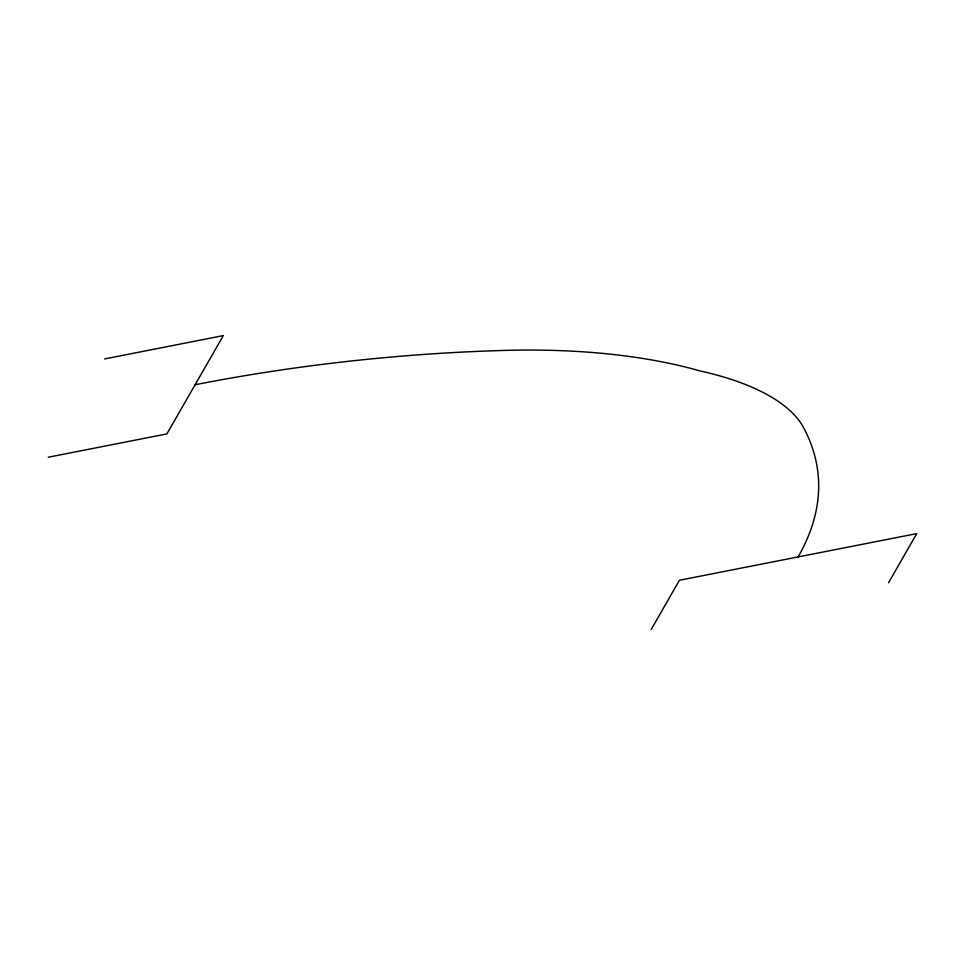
<?xml version="1.0" encoding="UTF-8"?>
<svg xmlns="http://www.w3.org/2000/svg" width="965" height="965" viewBox="0 0 965 965"><rect width="100%" height="100%" fill="white"/><g stroke="black" fill="none" stroke-linecap="round" stroke-linejoin="round"><path stroke-width="1.45" d="M651.242 629.409L679.444 580.255L916.75 533.609L888.548 582.751M104.654 358.92L223.313 335.591L166.897 433.9L48.25 457.229M798.103 556.926A787.102 303.746 -5.3 0 0 803.749 427.953A282.238 108.912 -5.3 0 0 699.372 370.765A351.513 135.655 -5.3 0 0 505.503 350.392A741.277 286.062 -5.3 0 0 195.111 384.745"/></g></svg>
